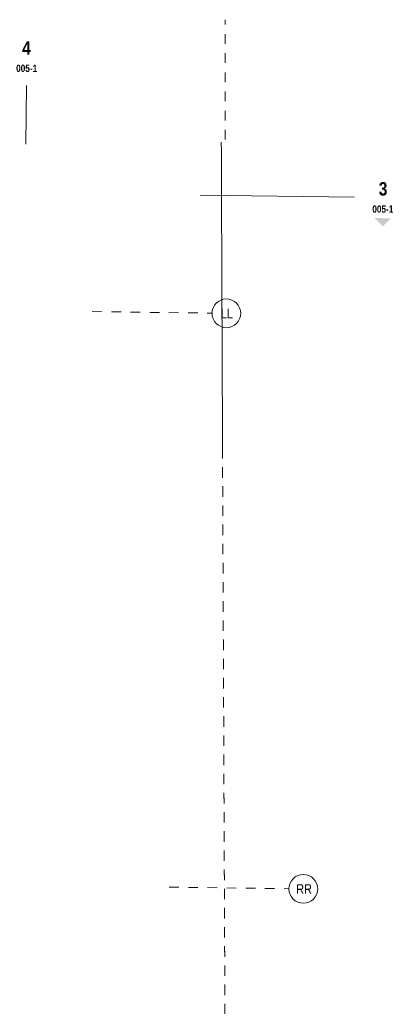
# Model space of a CAD drawing. Header units: metres. Extents: x 0.7 to 94.6, y -58.8 to 13.6.
# Drawn here: x 34.44 to 38.41, y -46.27 to -35.96 of the extents above; entities that cross this region are included whole.
import ezdxf

# ---------------------------------------------------------------- set-up
doc = ezdxf.new("R2010")
doc.units = ezdxf.units.M
doc.linetypes.add('Grid Line', pattern=[0.022225, 0.0127, -0.003175, 0.003175, -0.003175])
doc.linetypes.add('Hidden', pattern=[0.007144, 0.004763, -0.002381])
for name, color, linetype, lineweight in [('C-TOPO', 7, 'Continuous', 18), ('G-ANNO-SYMB', 7, 'Continuous', 9), ('S-GRID', 7, 'Continuous', 9), ('S-GRID-IDEN', 7, 'Continuous', 9)]:
    doc.layers.add(name, color=color, linetype=linetype, lineweight=lineweight)
doc.styles.add('Saira Condensed', font='SairaCondensed-Regular.ttf', dxfattribs={"height": 0.1})
doc.styles.add('Saira Condensed_B', font='', dxfattribs={"height": 0.075})
doc.styles.add('Saira Condensed_B_1', font='', dxfattribs={"height": 0.14})
doc.styles.get('Saira Condensed_B').set_extended_font_data('Saira Condensed', bold=True)
doc.styles.get('Saira Condensed_B_1').set_extended_font_data('Saira Condensed', bold=True)

# ---------------------------------------------------------------- blocks, each defined once
blk = doc.blocks.new('YADRAN_LASQUEMAS_ARQ_MO_000_SITIO_rvt-3-PLANTA TERRAZAS EXISTENTE -Actualización - Zona 02 - NAUX02')
at = {"layer": 'C-TOPO', "color": 254, "linetype": 'Hidden', "true_color": 0xcccccc}
for p, q in [((10.726, -37.236), (10.739, -40.436)), ((10.739, -40.436), (10.726, -37.236)), ((10.739, -40.436), (10.774, -48.726)), ((10.774, -48.726), (10.739, -40.436))]:
    blk.add_line(p, q, dxfattribs=at)
blk = doc.blocks.new('Grid - 3mm-1144979-PLANTA TERRAZAS EXISTENTE -Actualización - Zona 02 - NAUX02')
at = {"layer": 'S-GRID-IDEN'}
blk.add_circle((0, 0), 0.003, dxfattribs=at)
blk = doc.blocks.new('Section - Símbolo_Detalle_Plano-1146154-PLANTA TERRAZAS EXISTENTE -Actualización - Zona 02 - NAUX02')
at = {"layer": 'G-ANNO-SYMB', "true_color": 0x808080}
blk.add_hatch(color=8, dxfattribs=at).paths.add_polyline_path([(-0.0043, 0.0043), (-0.0077, 0.0043), (-0.006, 0.006)])

msp = doc.modelspace()

# ---------------------------------------------------------------- linework, layer by layer
at = {"layer": 'G-ANNO-SYMB', "lineweight": 18}
for p, q in [((34.5002, -37.2541), (34.5083, -36.6438)), ((36.3214, -37.7876), (37.9316, -37.809))]:
    msp.add_line(p, q, dxfattribs=at)
at = {"layer": 'S-GRID', "color": 8, "linetype": 'Grid Line', "true_color": 0x808080}
for p, q in [((36.5808, -37.2072), (36.5808, -35.9572)), ((35.195, -39.0026), (36.4449, -39.0192)), ((35.998, -45.0091), (37.2479, -45.0257))]:
    msp.add_line(p, q, dxfattribs=at)

# ---------------------------------------------------------------- block references
at = {"lineweight": 5}
msp.add_blockref('YADRAN_LASQUEMAS_ARQ_MO_000_SITIO_rvt-3-PLANTA TERRAZAS EXISTENTE -Actualización - Zona 02 - NAUX02', (25.8156, 0), dxfattribs=at)
at = {"layer": 'G-ANNO-SYMB', "color": 8, "lineweight": 18, "true_color": 0x808080, "xscale": 49.99999999999998, "yscale": 49.99999999999998, "zscale": 49.99999999999998, "rotation": 179.2383472817108}
msp.add_blockref('Section - Símbolo_Detalle_Plano-1146154-PLANTA TERRAZAS EXISTENTE -Actualización - Zona 02 - NAUX02', (37.9316, -37.809), dxfattribs=at)
at = {"layer": 'S-GRID-IDEN', "xscale": 49.99999999999999, "yscale": 49.99999999999999, "zscale": 49.99999999999999, "rotation": 269.2383472817106}
for p in [(36.5949, -39.0212), (37.3979, -45.0277)]:
    msp.add_blockref('Grid - 3mm-1144979-PLANTA TERRAZAS EXISTENTE -Actualización - Zona 02 - NAUX02', p, dxfattribs=at)

# ---------------------------------------------------------------- texts
at = {"layer": 'G-ANNO-SYMB', "char_height": 0.14, "attachment_point": 1, "style": 'Saira Condensed_B_1'}
for s, insert, width in [('\\fSaira Condensed|b1|i0|c0|p2|;4', (34.4621, -36.1821), 0.120253), ('\\fSaira Condensed|b1|i0|c0|p2|;3', (38.1864, -37.6512), 0.108228)]:
    msp.add_mtext(s, dxfattribs=dict(at, insert=insert, width=width))
at = {"layer": 'G-ANNO-SYMB', "color": 8, "true_color": 0x808080, "insert": (34.3994, -36.4263), "char_height": 0.075, "width": 0.272574, "attachment_point": 1, "style": 'Saira Condensed_B', "bg_fill": 3, "box_fill_scale": 1.25, "bg_fill_color": 256, "bg_fill_true_color": 13158600, "bg_fill_transparency": 0}
msp.add_mtext('005-1', dxfattribs=at)
at = {"layer": 'S-GRID-IDEN', "char_height": 0.1, "attachment_point": 1, "style": 'Saira Condensed'}
for s, insert, width in [('LL', (36.5365, -38.9725), 0.136287), ('RR', (37.323, -44.979), 0.176371)]:
    msp.add_mtext(s, dxfattribs=dict(at, insert=insert, width=width))

# ---------------------------------------------------------------- next in the draw order: texts
at = {"layer": 'G-ANNO-SYMB', "color": 8, "true_color": 0x808080, "insert": (38.1187, -37.8954), "char_height": 0.075, "width": 0.272574, "attachment_point": 1, "style": 'Saira Condensed_B', "bg_fill": 3, "box_fill_scale": 1.25, "bg_fill_color": 256, "bg_fill_true_color": 13158600, "bg_fill_transparency": 0}
msp.add_mtext('005-1', dxfattribs=at)

doc.saveas('drawing.dxf')
